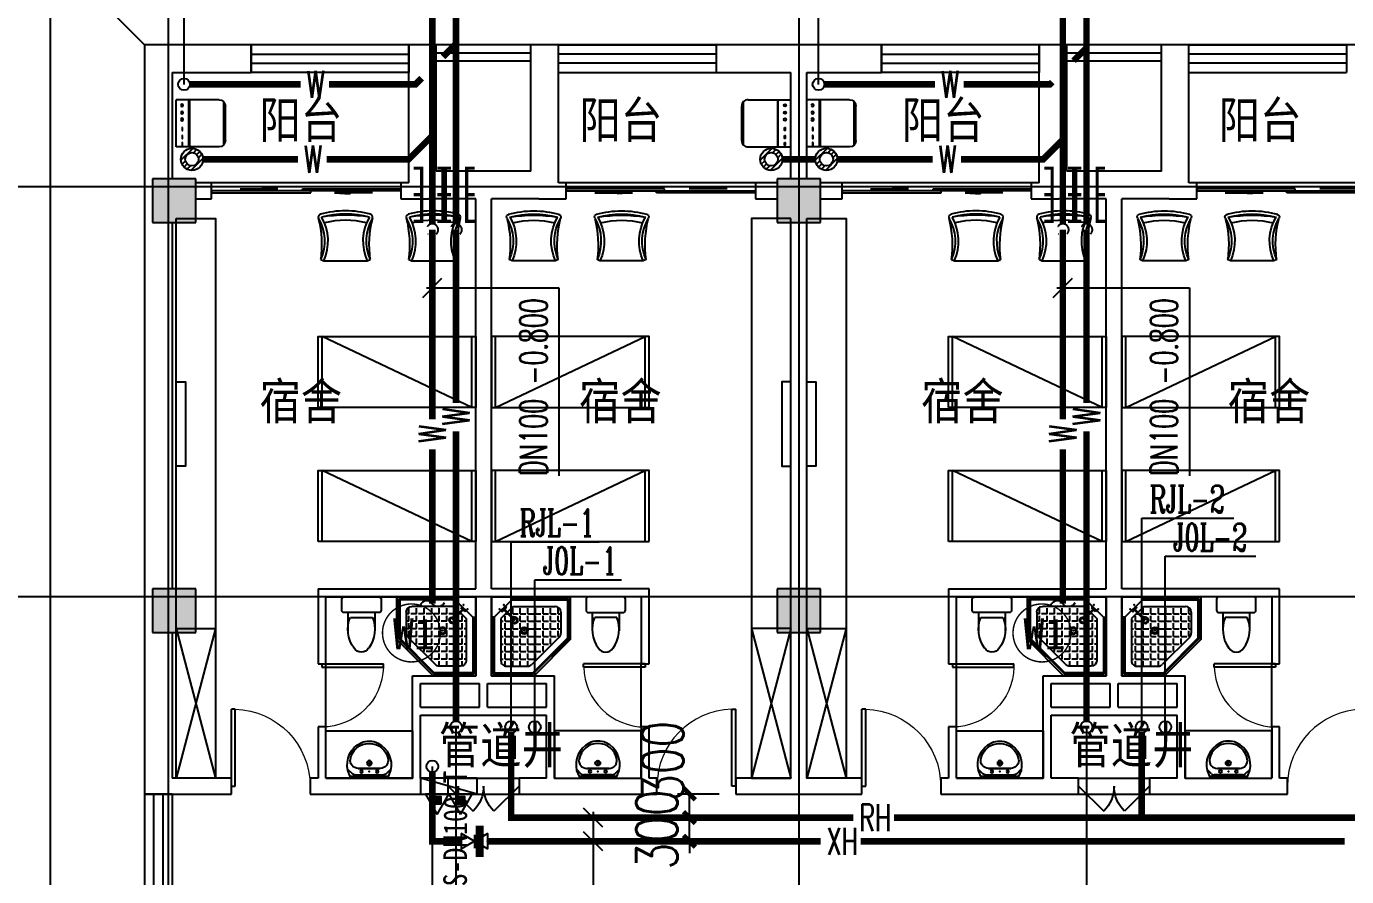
# Model space of a CAD drawing. Extents: x 0 to 2838408, y -923048 to 203859.
# Drawn here: x 2343416 to 2360167, y -200239 to -189457 of the extents above; entities that cross this region are included whole.
import ezdxf
from ezdxf.enums import TextEntityAlignment as Align

# ---------------------------------------------------------------- set-up
doc = ezdxf.new("R2010")
doc.units = 0
doc.header["$LTSCALE"] = 1000
doc.linetypes.add('DASH', pattern=[0.35, 0.25, -0.1])
for name, color, linetype in [('A-Fixt', 81, 'Continuous'), ('CLAYER', 7, 'Continuous'), ('COLUMN', 9, 'Continuous'), ('DIM_污水', 3, 'Continuous'), ('DIM_消防', 3, 'Continuous'), ('DIM_热回水', 3, 'Continuous'), ('DIM_热给水', 3, 'Continuous'), ('DIM_给水', 3, 'Continuous'), ('DOOR_FIRE', 4, 'Continuous'), ('DOTE', 8, 'Continuous'), ('E2-栏杆', 92, 'Continuous'), ('EQUIP_地漏', 7, 'Continuous'), ('EQUIP_污水', 7, 'Continuous'), ('EQUIP_灭火器', 7, 'Continuous'), ('GROUND', 2, 'Continuous'), ('PIPE-污水', 2, 'DASH'), ('PIPE-消防', 1, 'Continuous'), ('PIPE-热回水', 4, 'Continuous'), ('PUB_HATCH', 8, 'Continuous'), ('PUB_TEXT', 7, 'Continuous'), ('TEXT_污水', 7, 'Continuous'), ('TEXT_消防', 7, 'Continuous'), ('TEXT_热回水', 7, 'Continuous'), ('TWT_DIM', 3, 'Continuous'), ('TWT_TEXT', 7, 'Continuous'), ('VALVE_污水', 7, 'Continuous'), ('VALVE_消防', 7, 'Continuous'), ('VPIPE-污水', 2, 'Continuous'), ('VPIPE-消防', 1, 'Continuous'), ('VPIPE-热给水', 5, 'Continuous'), ('VPIPE-给水', 3, 'Continuous'), ('WALL', 9, 'Continuous'), ('WINDOW', 4, 'Continuous'), ('WP_F', 1, 'Continuous'), ('XREF', 8, 'Continuous'), ('抗震支吊架', 2, 'Continuous'), ('洁具', 213, 'Continuous'), ('配景', 3, 'Continuous'), ('附件', 70, 'Continuous')]:
    doc.layers.add(name, color=color, linetype=linetype)
doc.styles.add('_TCH_DIM_T3', font='SIMPLEX', dxfattribs={"width": 0.75, "bigfont": 'HZTXT'})
doc.styles.add('_TWT_PIPEDN', font='SIMPLEX', dxfattribs={"width": 0.8, "height": 2.3, "bigfont": 'HZTXT'})
doc.styles.add('_TWT_PIPETEXT', font='SIMPLEX', dxfattribs={"width": 0.8, "height": 2.3, "bigfont": 'HZTXT'})
doc.styles.add('_TWT_SERIAL', font='COMPLEX', dxfattribs={"width": 0.8, "height": 2.3, "bigfont": 'HZTXT'})
doc.styles.add('HZ', font='aaa等高度-单线.shx', dxfattribs={"width": 0.7, "height": 50, "bigfont": 'aaa-hztxt.shx'})
doc.styles.add('kzcad', font='', dxfattribs={"width": 0.8})
doc.styles.get("Standard").update_dxf_attribs({"font": 'geniso.shx', "bigfont": 'hztxt.shx'})
doc.styles.add('黑体', font='')
doc.styles.get('kzcad').set_extended_font_data('SimSun')
doc.styles.get('黑体').set_extended_font_data('SimHei')
doc.dimstyles.new('_TWT_ARCH&&150', dxfattribs={"dimtxt": 525, "dimasz": 150, "dimexe": 375, "dimexo": 450, "dimgap": 150, "dimtad": 1, "dimdec": 0, "dimzin": 0, "dimdsep": 46, "dimtxsty": '_TCH_DIM_T3', "dimblk": 'ARCHTICK', "dimcen": 0.09, "dimclrt": 7, "dimazin": 2, "dimtfac": 1, "dimtdec": 0, "dimtix": 1, "dimtmove": 2, "dimatfit": 3, "dimfxl": 1, "dimtolj": 1, "dimtzin": 0, "dimarcsym": 0})

# ---------------------------------------------------------------- blocks, each defined once
blk = doc.blocks.new('$TwtSys$00000546')
h = blk.add_hatch()
h.set_pattern_fill('ANSI31', color=256, scale=200, style=0)
h.set_pattern_definition([(45, (-38543.802, -6670.83), (-17.67767, 17.67767), [])])
h.paths.add_polyline_path([(-65, 174), (65, 174), (65, 44), (-65, 44)])
for points in [[(0, 344), (-198, 0), (198, 0)], [(-65, 174), (65, 174), (65, 44), (-65, 44)]]:
    blk.add_lwpolyline(points, close=True)
blk = doc.blocks.new('A$C29581A72')
at = {"layer": '附件'}
blk.add_line((750, 200), (30, 0), dxfattribs=at)
blk.add_lwpolyline([(30, 200), (750, 200), (750, 0), (30, 0), (30, 200)], dxfattribs=at)
blk.add_solid([(750, 200), (30, 0), (750, 0), (750, 200)], dxfattribs=at)
at = {"layer": 'EQUIP_灭火器', "xscale": 0.75, "yscale": -0.75, "zscale": 0.75, "rotation": 180}
for p in [(241, 200), (539, 200)]:
    blk.add_blockref('$TwtSys$00000546', p, dxfattribs=at)
at = {"style": 'HZ', "flags": 1}
for tag in ['WHAT', 'SPEC', 'UNIT']:
    blk.add_attdef(tag, (375, 0), '', height=0.001, dxfattribs=at)
blk = doc.blocks.new('1F平面-CAD导入_dwg_Drawing4_t3_dwg_$plan$00001613-474159-1F-927810-1F')
at = {"layer": '洁具'}
for p, q in [((-200, 170), (-430, 170)), ((-30, 250), (-170, 250)), ((-260, -140), (-260, 140)), ((-200, -170), (-200, -220)), ((-170, -250), (-30, -250))]:
    blk.add_line(p, q, dxfattribs=at)
for points in [[(-200, 220), (-200, 170), (-200, -170), (-430, -170)], [(0, -220), (0, 220)]]:
    blk.add_lwpolyline(points, dxfattribs=at)
for centre, radius, start, end in [((-413, -227), 398, 67.4505, 126.6381), ((-170, 220), 30, 90, 180), ((-30, 220), 30, 0, 90), ((-590, 0), 110, 123.4509, 236.5491), ((-413, 227), 398, 233.3619, 292.5495), ((-170, -220), 30, 180, 270), ((-30, -220), 30, 270, 0)]:
    blk.add_arc(centre, radius, start, end, dxfattribs=at)
blk = doc.blocks.new('$lvtry$00000169')
at = {"color": 0}
for p, q in [((259, -36), (259, 0)), ((259, -36), (36, -259)), ((276, -120), (120, -276)), ((144, -151), (291, -298)), ((151, -144), (298, -291)), ((259, -24), (976, -24)), ((259, -36), (964, -36)), ((270, -213), (270, -143)), ((276, -120), (808, -120)), ((366, -213), (366, -143)), ((462, -213), (462, -143)), ((558, -213), (558, -143)), ((655, -213), (655, -143)), ((751, -213), (751, -143)), ((847, -213), (847, -143)), ((964, -36), (976, -24)), ((964, -36), (964, -525)), ((976, -24), (976, -530)), ((36, -259), (0, -259)), ((24, -259), (24, -976)), ((36, -259), (36, -964)), ((120, -276), (120, -808)), ((120, -309), (147, -309)), ((173, -309), (173, -239)), ((173, -309), (243, -309)), ((183, -213), (205, -213)), ((220, -213), (243, -213)), ((270, -213), (340, -213)), ((270, -263), (270, -239)), ((334, -309), (340, -309)), ((366, -213), (436, -213)), ((366, -309), (366, -239)), ((366, -309), (436, -309)), ((462, -213), (532, -213)), ((462, -309), (462, -239)), ((462, -309), (532, -309)), ((558, -213), (628, -213)), ((558, -309), (558, -239)), ((558, -309), (628, -309)), ((655, -213), (725, -213)), ((655, -309), (655, -239)), ((655, -309), (725, -309)), ((751, -213), (821, -213)), ((751, -309), (751, -239)), ((751, -309), (821, -309)), ((847, -213), (880, -213)), ((847, -309), (847, -239)), ((847, -309), (880, -309)), ((880, -192), (880, -460)), ((120, -405), (147, -405)), ((120, -501), (147, -501)), ((173, -405), (173, -335)), ((173, -405), (243, -405)), ((173, -501), (173, -431)), ((173, -501), (243, -501)), ((270, -405), (270, -335)), ((270, -405), (340, -405)), ((270, -501), (270, -431)), ((270, -501), (340, -501)), ((366, -405), (366, -335)), ((366, -405), (379, -405)), ((366, -501), (366, -431)), ((366, -501), (436, -501)), ((462, -405), (462, -335)), ((462, -405), (532, -405)), ((462, -501), (462, -431)), ((462, -501), (532, -501)), ((558, -405), (558, -335)), ((558, -405), (628, -405)), ((558, -501), (558, -431)), ((558, -501), (628, -501)), ((655, -405), (655, -335)), ((655, -405), (725, -405)), ((655, -501), (655, -431)), ((655, -501), (725, -501)), ((751, -405), (751, -335)), ((751, -405), (821, -405)), ((751, -501), (751, -431)), ((751, -501), (821, -501)), ((847, -405), (847, -335)), ((847, -405), (880, -405)), ((847, -501), (847, -431)), ((847, -501), (867, -501)), ((120, -598), (147, -598)), ((173, -598), (173, -528)), ((173, -598), (243, -598)), ((173, -694), (173, -624)), ((270, -598), (270, -528)), ((270, -598), (340, -598)), ((270, -694), (270, -624)), ((366, -598), (366, -528)), ((366, -598), (436, -598)), ((366, -694), (366, -624)), ((462, -598), (462, -528)), ((462, -598), (532, -598)), ((462, -694), (462, -624)), ((859, -511), (511, -859)), ((964, -525), (525, -964)), ((976, -530), (530, -976)), ((558, -598), (558, -528)), ((558, -598), (628, -598)), ((558, -694), (558, -624)), ((655, -598), (655, -528)), ((655, -598), (725, -598)), ((655, -694), (655, -624)), ((751, -598), (751, -528)), ((751, -598), (773, -598)), ((964, -525), (976, -530)), ((120, -694), (147, -694)), ((120, -790), (147, -790)), ((173, -694), (243, -694)), ((173, -790), (173, -720)), ((173, -790), (243, -790)), ((173, -878), (173, -816)), ((270, -694), (340, -694)), ((270, -790), (270, -720)), ((270, -790), (340, -790)), ((270, -880), (270, -816)), ((366, -694), (436, -694)), ((366, -790), (366, -720)), ((366, -790), (436, -790)), ((366, -880), (366, -816)), ((462, -694), (532, -694)), ((462, -790), (462, -720)), ((462, -790), (532, -790)), ((462, -880), (462, -816)), ((558, -694), (628, -694)), ((558, -790), (558, -720)), ((558, -790), (580, -790)), ((655, -694), (676, -694)), ((36, -964), (24, -976)), ((24, -976), (530, -976)), ((36, -964), (525, -964)), ((192, -880), (460, -880)), ((525, -964), (530, -976))]:
    blk.add_line(p, q, dxfattribs=at)
blk.add_lwpolyline([(0, 0), (0, -1000), (540, -1000), (1000, -540), (1000, 0)], close=True)
for points in [[(0, 0), (0, -1000)], [(0, 0), (1000, 0)], [(1000, 0), (1000, -540)], [(136, -190), (148, -178), (132, -162), (121, -174)], [(190, -136), (178, -148), (162, -132), (174, -121)], [(1000, -540), (540, -1000)], [(0, -1000), (540, -1000)]]:
    blk.add_lwpolyline(points, close=True, dxfattribs=at)
for radius in [43.8, 31.1]:
    blk.add_circle((416, -428), radius, dxfattribs=at)
for centre, radius, start, end in [((808, -192), 72, 0, 90), ((296, -296), 40.6, 142.583, 128.4197), ((296, -296), 28.6, 145.828, 125.6599), ((808, -460), 72, 315, 0), ((192, -808), 72, 180, 270), ((460, -808), 72, 270, 315)]:
    blk.add_arc(centre, radius, start, end, dxfattribs=at)
for p in [(103, -156, 0), (156, -102, 0), (416, -428, 0)]:
    blk.add_point(p, dxfattribs=at)
blk = doc.blocks.new('$lvtry$00000178')
at = {"color": 0}
for p, q in [((-238, 0), (238, 0)), ((-214, -36), (-272, -91)), ((-180, -23), (180, -23)), ((-142, -105), (140, -105)), ((140, -105), (-142, -105)), ((216, -37), (268, -91))]:
    blk.add_line(p, q, dxfattribs=at)
blk.add_lwpolyline([(-104, -430, 0.224698), (110, -425, 0.348046), (269, -79), (239, 0), (-241, 0), (-271, -79, 0.356844)], format="xyb", close=True, dxfattribs=at)
for centre, radius in [((-100, -65), 16.3), ((1, -172), 31.6), ((100, -65), 16.3)]:
    blk.add_circle(centre, radius, dxfattribs=at)
at = {"color": 0, "lineweight": 13}
blk.add_circle((1, -172), 23, dxfattribs=at)
at = {"color": 0}
for centre, radius, start, end in [((-142, -205), 100, 90, 190.5602), ((-180, -73), 50, 90, 133.181), ((140, -205), 100, 349.4398, 90), ((180, -73), 50, 44.5607, 90), ((-1, -179), 243, 190.5602, 349.4398)]:
    blk.add_arc(centre, radius, start, end, dxfattribs=at)
for p in [(0, -65), (1, -172)]:
    blk.add_point(p, dxfattribs=at)
blk = doc.blocks.new('A$C70365C93')
at = {"layer": '洁具'}
blk.add_lwpolyline([(-1900, 2300), (-1900, 1700), (-800, 1700), (-800, 2300)], close=True, dxfattribs=at)
blk.add_blockref('$lvtry$00000178', (-1350, 2280), dxfattribs=at)
at = {"layer": '洁具', "rotation": 180}
blk.add_blockref('$lvtry$00000169', (0, 0), dxfattribs=at)
at = {"layer": '洁具', "extrusion": (0, 0, -1), "xscale": -1, "zscale": -1, "rotation": 90}
blk.add_blockref('1F平面-CAD导入_dwg_Drawing4_t3_dwg_$plan$00001613-474159-1F-927810-1F', (1450, 0), dxfattribs=at)
blk = doc.blocks.new('单人床')
at = {"layer": 'A-Fixt'}
for p, q in [((47774, 13973), (48674, 13973)), ((47774, 12073), (48674, 13973)), ((47774, 12073), (48674, 12073))]:
    blk.add_line(p, q, dxfattribs=at)
blk.add_lwpolyline([(47774, 14023), (48674, 14023), (48674, 12023), (47774, 12023), (47774, 14023)], dxfattribs=at)
blk = doc.blocks.new('CH_AP01')
for p, q in [((-311, 17), (-275, 0)), ((-275, 0), (275, 0)), ((275, 0), (311, 17))]:
    blk.add_line(p, q)
for centre, radius, start, end in [((-307, 555), 37.8, 100.1859, 202.8359), ((-1658, 202), 1360, 352.1659, 14.4283), ((-824, 250), 563, 335.5038, 31.0903), ((0, -579), 1213, 74.7104, 105.2896), ((0, -579), 1173, 75.0287, 104.9713), ((0, -1278), 1857, 80.611, 99.389), ((-824, 250), 603, 335.5038, 30.2691), ((0, -579), 1093, 75.8767, 104.1233), ((824, 250), 603, 149.7309, 204.4962), ((824, 250), 563, 148.9097, 204.4962), ((1658, 202), 1360, 165.5717, 187.8341), ((307, 555), 37.8, 337.1641, 79.8141)]:
    blk.add_arc(centre, radius, start, end)
blk = doc.blocks.new('A$C61295E98')
at = {"color": 3}
for p, q in [((544, 598), (0, 598)), ((0, 598), (0, 0)), ((161, 598), (161, 0)), ((170, 0), (170, 598)), ((603, 572), (603, 26)), ((624, 518), (624, 80)), ((544, 0), (0, 0))]:
    blk.add_line(p, q, dxfattribs=at)
for points in [[(82, 540), (75, 540), (75, 577), (82, 577)], [(82, 453), (75, 453), (75, 490), (82, 490)], [(82, 353), (75, 353), (75, 389), (82, 389)]]:
    blk.add_lwpolyline(points, close=True, dxfattribs=at)
for centre in [(74, 250), (74, 164), (74, 71)]:
    blk.add_circle(centre, 15.7, dxfattribs=at)
for centre, start, end in [((544, 518), 360, 90), ((544, 80), 270, 0)]:
    blk.add_arc(centre, 80, start, end, dxfattribs=at)
blk = doc.blocks.new('宿舍')
at = {"layer": 'A-Fixt'}
for p, q in [((47854, 13802), (48354, 15702)), ((48354, 13802), (47854, 15702)), ((47854, 13802), (48354, 13802))]:
    blk.add_line(p, q, dxfattribs=at)
for points in [[(47854, 8602), (48354, 8602), (48354, 15702), (47854, 15702)], [(47854, 10676), (47970, 10676), (47970, 11743), (47854, 11743)]]:
    blk.add_lwpolyline(points, close=True, dxfattribs=at)
at = {"xscale": -1, "rotation": 90}
for p in [(63677, 60475), (63677, 58775)]:
    blk.add_blockref('单人床', p, dxfattribs=at)
at = {"layer": 'A-Fixt', "xscale": -1, "rotation": 180}
for p in [(50002, 9140), (51117, 9140)]:
    blk.add_blockref('CH_AP01', p, dxfattribs=at)
at = {"layer": '配景', "color": 252}
blk.add_blockref('A$C61295E98', (47854, 7097), dxfattribs=at)
blk = doc.blocks.new('$DorLib2D$00000116')
at = {"color": 0}
for p, q in [((-0.5, 0), (-0.146, 0.354)), ((0.5, 0), (0.146, 0.354))]:
    blk.add_line(p, q, dxfattribs=at)
for centre, start, end in [((-0.5, 0), 0, 45), ((0.5, 0), 135, 180)]:
    blk.add_arc(centre, 0.5, start, end, dxfattribs=at)
blk = doc.blocks.new('$DorLib2D$00000001')
for p, q in [((0.45, 0.975), (0.5, 0.975)), ((0.45, 0), (0.45, 0.975)), ((0.5, 0), (0.5, 0.975)), ((0.5, 0), (0.45, 0))]:
    blk.add_line(p, q)
at = {"lineweight": 13}
blk.add_arc((0.475, 0), 0.975, 91.4693, 180, dxfattribs=at)
blk = doc.blocks.new('$WINLIB2D$00000001')
at = {"color": 0}
for points in [[(-0.5, 0.5), (-0.5, -0.5)], [(-0.5, 0.5), (0.5, 0.5)], [(0.5, -0.5), (0.5, 0.5)], [(0.5, 0.1667), (-0.5, 0.1667)], [(0.5, -0.1667), (-0.5, -0.1667)], [(-0.5, -0.5), (0.5, -0.5)]]:
    blk.add_lwpolyline(points, dxfattribs=at)
blk = doc.blocks.new('$DorLib2D$00000131')
at = {"color": 0, "linetype": 'Continuous'}
for p, q in [((0.15, 0.125), (0.2319, 0.1973)), ((0.2319, 0.1973), (0.2319, 0.125)), ((-0.5, 0.125), (-0.5, 0)), ((0.0192, 0.125), (-0.5, 0.125)), ((0.0192, 0), (0.0192, 0.125)), ((0.35, 0.125), (0.15, 0.125)), ((-0.5, 0), (0.0192, 0)), ((-0.024, 0), (0.5, 0)), ((-0.024, -0.125), (-0.024, 0)), ((0.5, 0), (0.5, -0.125)), ((-0.35, -0.125), (-0.15, -0.125)), ((-0.2319, -0.1973), (-0.2319, -0.125)), ((-0.15, -0.125), (-0.2319, -0.1973)), ((0.5, -0.125), (-0.024, -0.125))]:
    blk.add_line(p, q, dxfattribs=at)
blk = doc.blocks.new('1F1')
at = {"layer": 'PUB_HATCH'}
for points in [[(2345566.7, -191392.2), (2345016.7, -191392.2), (2345016.7, -191942.2), (2345566.7, -191942.2)], [(2353491.7, -191392.2), (2352941.7, -191392.2), (2352941.7, -191942.2), (2353491.7, -191942.2)], [(2345566.7, -196592.2), (2345016.7, -196592.2), (2345016.7, -197142.2), (2345566.7, -197142.2)], [(2353491.7, -196592.2), (2352941.7, -196592.2), (2352941.7, -197142.2), (2353491.7, -197142.2)]]:
    blk.add_hatch(color=256, dxfattribs=at).paths.add_polyline_path(points)
at = {"layer": 'COLUMN'}
for p, q in [((2345566.7, -191392.2), (2345016.7, -191392.2)), ((2345016.7, -191392.2), (2345016.7, -191942.2)), ((2345566.7, -191942.2), (2345566.7, -191392.2)), ((2353491.7, -191392.2), (2352941.7, -191392.2)), ((2352941.7, -191392.2), (2352941.7, -191942.2)), ((2353491.7, -191942.2), (2353491.7, -191392.2)), ((2345016.7, -191942.2), (2345566.7, -191942.2)), ((2352941.7, -191942.2), (2353491.7, -191942.2)), ((2345566.7, -196592.2), (2345016.7, -196592.2)), ((2345016.7, -196592.2), (2345016.7, -197142.2)), ((2345566.7, -197142.2), (2345566.7, -196592.2)), ((2353491.7, -196592.2), (2352941.7, -196592.2)), ((2352941.7, -196592.2), (2352941.7, -197142.2)), ((2353491.7, -197142.2), (2353491.7, -196592.2)), ((2345016.7, -197142.2), (2345566.7, -197142.2)), ((2352941.7, -197142.2), (2353491.7, -197142.2))]:
    blk.add_line(p, q, dxfattribs=at)
at = {"layer": 'DOOR_FIRE'}
for p, q in [((2348766.7, -198992.2), (2349666.7, -198992.2)), ((2356766.7, -198992.2), (2357666.7, -198992.2)), ((2348766.7, -199192.2), (2349666.7, -199192.2)), ((2356766.7, -199192.2), (2357666.7, -199192.2))]:
    blk.add_line(p, q, dxfattribs=at)
at = {"layer": 'DOTE'}
for p, q in [((2345216.7, -187892.2), (2345216.7, -271092.2)), ((2345216.7, -187892.2), (2345216.7, -193342)), ((2353216.7, -187892.2), (2353216.7, -271092.2)), ((2453916.7, -191492.2), (2343216.7, -191492.2)), ((2346821.2, -191492.2), (2343216.7, -191492.2)), ((2453916.7, -196692.2), (2343216.7, -196692.2))]:
    blk.add_line(p, q, dxfattribs=at)
at = {"layer": 'E2-栏杆'}
for points in [[(2348616.7, -189792.2), (2349816.7, -189792.2)], [(2348616.7, -189892.2), (2349816.7, -189892.2)], [(2356616.7, -189792.2), (2357816.7, -189792.2)], [(2356616.7, -189892.2), (2357816.7, -189892.2)]]:
    blk.add_lwpolyline(points, dxfattribs=at)
at = {"layer": 'GROUND'}
for p, q in [((2343716.7, -188492.2), (2343716.7, -202892.2)), ((2344916.7, -189692.2), (2343716.7, -188492.2)), ((2388316.7, -189692.2), (2344916.7, -189692.2)), ((2344916.7, -189692.2), (2344916.7, -201692.2))]:
    blk.add_line(p, q, dxfattribs=at)
at = {"layer": 'WALL'}
for p, q in [((2346266.7, -189692.2), (2344916.7, -189692.2)), ((2344916.7, -189692.2), (2344916.7, -191492.2)), ((2346266.7, -190042.2), (2346266.7, -189692.2)), ((2348616.7, -189692.2), (2348266.7, -189692.2)), ((2348266.7, -189692.2), (2348266.7, -190042.2)), ((2348616.7, -191292.2), (2348616.7, -189692.2)), ((2349816.7, -191292.2), (2349816.7, -189692.2)), ((2350166.7, -189692.2), (2349816.7, -189692.2)), ((2350166.7, -190042.2), (2350166.7, -189692.2)), ((2353216.7, -189692.2), (2352166.7, -189692.2)), ((2352166.7, -189692.2), (2352166.7, -190042.2)), ((2354266.7, -189692.2), (2353216.7, -189692.2)), ((2354266.7, -190042.2), (2354266.7, -189692.2)), ((2356616.7, -189692.2), (2356266.7, -189692.2)), ((2356266.7, -189692.2), (2356266.7, -190042.2)), ((2356616.7, -191292.2), (2356616.7, -189692.2)), ((2357816.7, -191292.2), (2357816.7, -189692.2)), ((2358166.7, -189692.2), (2357816.7, -189692.2)), ((2358166.7, -190042.2), (2358166.7, -189692.2)), ((2345266.7, -190042.2), (2346266.7, -190042.2)), ((2345266.7, -190042.2), (2345266.7, -191392.2)), ((2348266.7, -191442.2), (2348266.7, -190042.2)), ((2350166.7, -191442.2), (2350166.7, -190042.2)), ((2352166.7, -190042.2), (2353116.7, -190042.2)), ((2353116.7, -191392.2), (2353116.7, -190042.2)), ((2353316.7, -190042.2), (2354266.7, -190042.2)), ((2353316.7, -191392.2), (2353316.7, -190042.2)), ((2356266.7, -191442.2), (2356266.7, -190042.2)), ((2358166.7, -191442.2), (2358166.7, -190042.2)), ((2345766.7, -191442.2), (2345566.7, -191442.2)), ((2345766.7, -191642.2), (2345766.7, -191442.2)), ((2348266.7, -191442.2), (2348166.7, -191442.2)), ((2348166.7, -191442.2), (2348166.7, -191642.2)), ((2349216.7, -191292.2), (2348616.7, -191292.2)), ((2349816.7, -191292.2), (2349216.7, -191292.2)), ((2350266.7, -191442.2), (2350166.7, -191442.2)), ((2350266.7, -191642.2), (2350266.7, -191442.2)), ((2352941.7, -191442.2), (2352666.7, -191442.2)), ((2352666.7, -191442.2), (2352666.7, -191642.2)), ((2353766.7, -191442.2), (2353491.7, -191442.2)), ((2353766.7, -191642.2), (2353766.7, -191442.2)), ((2356266.7, -191442.2), (2356166.7, -191442.2)), ((2356166.7, -191442.2), (2356166.7, -191642.2)), ((2357216.7, -191292.2), (2356616.7, -191292.2)), ((2357816.7, -191292.2), (2357216.7, -191292.2)), ((2358266.7, -191442.2), (2358166.7, -191442.2)), ((2358266.7, -191642.2), (2358266.7, -191442.2)), ((2344916.7, -191492.2), (2344916.7, -196867.2)), ((2345566.7, -191642.2), (2345766.7, -191642.2)), ((2348166.7, -191642.2), (2348516.7, -191642.2)), ((2349116.7, -191642.2), (2348516.7, -191642.2)), ((2349116.7, -196592.2), (2349116.7, -191642.2)), ((2349916.7, -191642.2), (2349316.7, -191642.2)), ((2349316.7, -196592.2), (2349316.7, -191642.2)), ((2349916.7, -191642.2), (2350266.7, -191642.2)), ((2352666.7, -191642.2), (2352941.7, -191642.2)), ((2353491.7, -191642.2), (2353766.7, -191642.2)), ((2356166.7, -191642.2), (2356516.7, -191642.2)), ((2357116.7, -191642.2), (2356516.7, -191642.2)), ((2357116.7, -196592.2), (2357116.7, -191642.2)), ((2357916.7, -191642.2), (2357316.7, -191642.2)), ((2357316.7, -196592.2), (2357316.7, -191642.2)), ((2357916.7, -191642.2), (2358266.7, -191642.2)), ((2345266.7, -191942.2), (2345266.7, -196592.2)), ((2353116.7, -196592.2), (2353116.7, -191942.2)), ((2353316.7, -196592.2), (2353316.7, -191942.2)), ((2347116.7, -196592.2), (2349116.7, -196592.2)), ((2347116.7, -196592.2), (2347116.7, -197542.2)), ((2351316.7, -196592.2), (2349316.7, -196592.2)), ((2351316.7, -197542.2), (2351316.7, -196592.2)), ((2355116.7, -196592.2), (2357116.7, -196592.2)), ((2355116.7, -196592.2), (2355116.7, -197542.2)), ((2359316.7, -196592.2), (2357316.7, -196592.2)), ((2359316.7, -197542.2), (2359316.7, -196592.2)), ((2347216.7, -196692.2), (2349116.7, -196692.2)), ((2347216.7, -197542.2), (2347216.7, -196692.2)), ((2349116.7, -197692.2), (2349116.7, -196692.2)), ((2349316.7, -197692.2), (2349316.7, -196692.2)), ((2351216.7, -196692.2), (2349316.7, -196692.2)), ((2351216.7, -196692.2), (2351216.7, -197542.2)), ((2355216.7, -196692.2), (2357116.7, -196692.2)), ((2355216.7, -197542.2), (2355216.7, -196692.2)), ((2357116.7, -197692.2), (2357116.7, -196692.2)), ((2357316.7, -197692.2), (2357316.7, -196692.2)), ((2359216.7, -196692.2), (2357316.7, -196692.2)), ((2359216.7, -196692.2), (2359216.7, -197542.2)), ((2344916.7, -196867.2), (2344916.7, -199092.2)), ((2345266.7, -197142.2), (2345266.7, -198992.2)), ((2353116.7, -198992.2), (2353116.7, -197142.2)), ((2353316.7, -198992.2), (2353316.7, -197142.2)), ((2347116.7, -197542.2), (2347216.7, -197542.2)), ((2351216.7, -197542.2), (2351316.7, -197542.2)), ((2355116.7, -197542.2), (2355216.7, -197542.2)), ((2359216.7, -197542.2), (2359316.7, -197542.2)), ((2348316.7, -197692.2), (2349116.7, -197692.2)), ((2348316.7, -198192.2), (2348316.7, -197692.2)), ((2348416.7, -197792.2), (2349166.7, -197792.2)), ((2348416.7, -198092.2), (2348416.7, -197792.2)), ((2349166.7, -198092.2), (2349166.7, -197792.2)), ((2349266.7, -197792.2), (2350016.7, -197792.2)), ((2349266.7, -198092.2), (2349266.7, -197792.2)), ((2349316.7, -197692.2), (2350116.7, -197692.2)), ((2350016.7, -198092.2), (2350016.7, -197792.2)), ((2350116.7, -198192.2), (2350116.7, -197692.2)), ((2356316.7, -197692.2), (2357116.7, -197692.2)), ((2356316.7, -198192.2), (2356316.7, -197692.2)), ((2356416.7, -197792.2), (2357166.7, -197792.2)), ((2356416.7, -198092.2), (2356416.7, -197792.2)), ((2357166.7, -198092.2), (2357166.7, -197792.2)), ((2357266.7, -197792.2), (2358016.7, -197792.2)), ((2357266.7, -198092.2), (2357266.7, -197792.2)), ((2357316.7, -197692.2), (2358116.7, -197692.2)), ((2358016.7, -198092.2), (2358016.7, -197792.2)), ((2358116.7, -198192.2), (2358116.7, -197692.2)), ((2348416.7, -198092.2), (2349166.7, -198092.2)), ((2349266.7, -198092.2), (2350016.7, -198092.2)), ((2356416.7, -198092.2), (2357166.7, -198092.2)), ((2357266.7, -198092.2), (2358016.7, -198092.2)), ((2348316.7, -198992.2), (2348316.7, -198192.2)), ((2348416.7, -198192.2), (2349216.7, -198192.2)), ((2348416.7, -198992.2), (2348416.7, -198192.2)), ((2349216.7, -198192.2), (2350016.7, -198192.2)), ((2350016.7, -198992.2), (2350016.7, -198192.2)), ((2350116.7, -198992.2), (2350116.7, -198192.2)), ((2356316.7, -198992.2), (2356316.7, -198192.2)), ((2356416.7, -198192.2), (2357216.7, -198192.2)), ((2356416.7, -198992.2), (2356416.7, -198192.2)), ((2357216.7, -198192.2), (2358016.7, -198192.2)), ((2358016.7, -198992.2), (2358016.7, -198192.2)), ((2358116.7, -198992.2), (2358116.7, -198192.2)), ((2347216.7, -198342.2), (2347116.7, -198342.2)), ((2347116.7, -198342.2), (2347116.7, -198992.2)), ((2347216.7, -198992.2), (2347216.7, -198342.2)), ((2351316.7, -198342.2), (2351216.7, -198342.2)), ((2351216.7, -198342.2), (2351216.7, -198992.2)), ((2351316.7, -198992.2), (2351316.7, -198342.2)), ((2355216.7, -198342.2), (2355116.7, -198342.2)), ((2355116.7, -198342.2), (2355116.7, -198992.2)), ((2355216.7, -198992.2), (2355216.7, -198342.2)), ((2359316.7, -198342.2), (2359216.7, -198342.2)), ((2359216.7, -198342.2), (2359216.7, -198992.2)), ((2359316.7, -198992.2), (2359316.7, -198342.2)), ((2346016.7, -198992.2), (2345266.7, -198992.2)), ((2346016.7, -199192.2), (2346016.7, -198992.2)), ((2347116.7, -198992.2), (2347016.7, -198992.2)), ((2347016.7, -198992.2), (2347016.7, -199192.2)), ((2347216.7, -198992.2), (2348316.7, -198992.2)), ((2348766.7, -198992.2), (2348416.7, -198992.2)), ((2348766.7, -199192.2), (2348766.7, -198992.2)), ((2350016.7, -198992.2), (2349666.7, -198992.2)), ((2349666.7, -198992.2), (2349666.7, -199192.2)), ((2350116.7, -198992.2), (2351216.7, -198992.2)), ((2351416.7, -198992.2), (2351316.7, -198992.2)), ((2351416.7, -199192.2), (2351416.7, -198992.2)), ((2353116.7, -198992.2), (2352416.7, -198992.2)), ((2352416.7, -198992.2), (2352416.7, -199192.2)), ((2354016.7, -198992.2), (2353316.7, -198992.2)), ((2354016.7, -199192.2), (2354016.7, -198992.2)), ((2355116.7, -198992.2), (2355016.7, -198992.2)), ((2355016.7, -198992.2), (2355016.7, -199192.2)), ((2355216.7, -198992.2), (2356316.7, -198992.2)), ((2356766.7, -198992.2), (2356416.7, -198992.2)), ((2356766.7, -199192.2), (2356766.7, -198992.2)), ((2358016.7, -198992.2), (2357666.7, -198992.2)), ((2357666.7, -198992.2), (2357666.7, -199192.2)), ((2358116.7, -198992.2), (2359216.7, -198992.2)), ((2359416.7, -198992.2), (2359316.7, -198992.2)), ((2359416.7, -199192.2), (2359416.7, -198992.2)), ((2344916.7, -199092.2), (2344916.7, -199192.2)), ((2344916.7, -199192.2), (2345266.7, -199192.2)), ((2345266.7, -199192.2), (2346016.7, -199192.2)), ((2347016.7, -199192.2), (2347116.7, -199192.2)), ((2347116.7, -199192.2), (2348316.7, -199192.2)), ((2348316.7, -199192.2), (2348766.7, -199192.2)), ((2349666.7, -199192.2), (2350116.7, -199192.2)), ((2350116.7, -199192.2), (2351316.7, -199192.2)), ((2351316.7, -199192.2), (2351416.7, -199192.2)), ((2352416.7, -199192.2), (2353216.7, -199192.2)), ((2353216.7, -199192.2), (2354016.7, -199192.2)), ((2355016.7, -199192.2), (2355116.7, -199192.2)), ((2355116.7, -199192.2), (2356316.7, -199192.2)), ((2356316.7, -199192.2), (2356766.7, -199192.2)), ((2357666.7, -199192.2), (2358116.7, -199192.2)), ((2358116.7, -199192.2), (2359316.7, -199192.2)), ((2359316.7, -199192.2), (2359416.7, -199192.2))]:
    blk.add_line(p, q, dxfattribs=at)
at = {"layer": 'WINDOW'}
for p, q in [((2348166.7, -191442.2), (2345766.7, -191442.2)), ((2352666.7, -191442.2), (2350266.7, -191442.2)), ((2356166.7, -191442.2), (2353766.7, -191442.2)), ((2360666.7, -191442.2), (2358266.7, -191442.2)), ((2347216.7, -198342.2), (2347216.7, -197542.2)), ((2351216.7, -198342.2), (2351216.7, -197542.2)), ((2355216.7, -198342.2), (2355216.7, -197542.2)), ((2359216.7, -198342.2), (2359216.7, -197542.2))]:
    blk.add_line(p, q, dxfattribs=at)
at = {"xscale": -1, "rotation": 180}
for name, p in [('宿舍', (2297462.9, -183290.5)), ('宿舍', (2305462.9, -183290.5)), ('A$C70365C93', (2349116.7, -196692.2)), ('A$C70365C93', (2357116.7, -196692.2))]:
    blk.add_blockref(name, p, dxfattribs=at)
at = {"rotation": 180}
for name, p in [('宿舍', (2400970.6, -183290.5)), ('宿舍', (2408970.6, -183290.5)), ('A$C70365C93', (2349316.7, -196692.2)), ('A$C70365C93', (2357316.7, -196692.2))]:
    blk.add_blockref(name, p, dxfattribs=at)
at = {"layer": 'DOOR_FIRE', "xscale": 900, "yscale": -900, "zscale": 200}
for p in [(2349216.7, -199092.2), (2357216.7, -199092.2)]:
    blk.add_blockref('$DorLib2D$00000116', p, dxfattribs=at)
at = {"layer": 'WINDOW'}
for name, p, xscale, yscale, zscale, rotation in [('$WINLIB2D$00000001', (2347266.7, -189867.2), 2000, 350, 2000, 180.000000000001), ('$WINLIB2D$00000001', (2351166.7, -189867.2), -2000, 350, -2000, 180), ('$WINLIB2D$00000001', (2355266.7, -189867.2), 2000, 350, 2000, 179.999999999997), ('$WINLIB2D$00000001', (2359166.7, -189867.2), -2000, 350, -2000, 180), ('$DorLib2D$00000131', (2346966.7, -191542.2), 2400, -200, 2400, 180), ('$DorLib2D$00000131', (2351466.7, -191542.2), -2400, -200, -2400, 180), ('$DorLib2D$00000131', (2354966.7, -191542.2), 2400, -200, 2400, 180), ('$DorLib2D$00000131', (2359466.7, -191542.2), -2400, -200, -2400, 180), ('$DorLib2D$00000001', (2347166.7, -197942.2), 800, -800, 800, 90), ('$DorLib2D$00000001', (2351266.7, -197942.2), 800, 800, 800, 90), ('$DorLib2D$00000001', (2355166.7, -197942.2), 800, -800, 800, 90), ('$DorLib2D$00000001', (2359266.7, -197942.2), 800, 800, 800, 90), ('$WINLIB2D$00000001', (2345091.7, -199892.2), 1400, 350, 1400, 270)]:
    blk.add_blockref(name, p, dxfattribs=dict(at, xscale=xscale, yscale=yscale, zscale=zscale, rotation=rotation))
at = {"layer": 'WINDOW', "yscale": 1000}
for p, xscale, zscale in [((2346516.7, -199092.2), -1000, -1000), ((2351916.7, -199092.2), 1000, 1000), ((2354516.7, -199092.2), -1000, -1000), ((2359916.7, -199092.2), 1000, 1000)]:
    blk.add_blockref('$DorLib2D$00000001', p, dxfattribs=dict(at, xscale=xscale, zscale=zscale))
at = {"layer": 'CLAYER'}
for p in [(2348649.1, -198855.2), (2356649.1, -198855.2)]:
    blk.add_text('管道井', height=525, dxfattribs=at).set_placement(p)
at = {"layer": 'PUB_TEXT'}
for s, p in [('阳台', (2346373.5, -190924.1)), ('阳台', (2350433.9, -190924.1)), ('阳台', (2354523.9, -190924.1)), ('阳台', (2358543.8, -190924.1)), ('宿舍', (2346373.5, -194491.9)), ('宿舍', (2350427.9, -194491.9)), ('宿舍', (2354767.4, -194491.9)), ('宿舍', (2358657.4, -194491.9))]:
    blk.add_text(s, height=525, dxfattribs=at).set_placement(p)
blk = doc.blocks.new('_ArchTick')
at = {"color": 0, "linetype": 'ByBlock', "const_width": 0.4}
blk.add_lwpolyline([(-0.5, -0.5), (0.5, 0.5)], dxfattribs=at)
blk = doc.blocks.new('*D2999')
at = {"layer": 'Defpoints', "color": 0, "linetype": 'ByBlock', "transparency": 16777216}
for p in [(2351227, -199192), (2351829, -199192), (2351227, -199492)]:
    blk.add_point(p, dxfattribs=at)
at = {"layer": 'TWT_DIM', "color": 0, "linetype": 'ByBlock', "lineweight": -2, "transparency": 16777216}
for p, q in [((2351677, -199192), (2352204, -199192)), ((2351829, -199492), (2351829, -199192)), ((2351677, -199492), (2352204, -199492))]:
    blk.add_line(p, q, dxfattribs=at)
at = {"layer": 'TWT_DIM', "color": 0, "linetype": 'ByBlock', "lineweight": -2, "transparency": 16777216, "xscale": 150, "yscale": 150, "zscale": 150}
for p, rotation in [((2351829, -199192), 90), ((2351829, -199492), 270)]:
    blk.add_blockref('_ArchTick', p, dxfattribs=dict(at, rotation=rotation))
at = {"layer": 'TWT_DIM', "color": 7, "linetype": 'ByBlock', "transparency": 16777216, "insert": (2351491, -198772), "char_height": 525, "attachment_point": 5, "rotation": 90, "style": '_TCH_DIM_T3'}
blk.add_mtext('\\A1;300', dxfattribs=at)
blk = doc.blocks.new('*D3000')
at = {"layer": 'Defpoints', "color": 0, "linetype": 'ByBlock', "transparency": 16777216}
for p in [(2351227, -199492), (2351829, -199492), (2351227, -199792)]:
    blk.add_point(p, dxfattribs=at)
at = {"layer": 'TWT_DIM', "color": 0, "linetype": 'ByBlock', "lineweight": -2, "transparency": 16777216}
for p, q in [((2351677, -199492), (2352204, -199492)), ((2351829, -199492), (2351829, -199342)), ((2351829, -199792), (2351829, -199492)), ((2351677, -199792), (2352204, -199792)), ((2351829, -199792), (2351829, -199942))]:
    blk.add_line(p, q, dxfattribs=at)
at = {"layer": 'TWT_DIM', "color": 0, "linetype": 'ByBlock', "lineweight": -2, "transparency": 16777216, "xscale": 150, "yscale": 150, "zscale": 150}
for p, rotation in [((2351829, -199492), 270), ((2351829, -199792), 90)]:
    blk.add_blockref('_ArchTick', p, dxfattribs=dict(at, rotation=rotation))
at = {"layer": 'TWT_DIM', "color": 7, "linetype": 'ByBlock', "transparency": 16777216, "insert": (2351416, -199642), "char_height": 525, "attachment_point": 5, "rotation": 90, "style": '_TCH_DIM_T3'}
blk.add_mtext('\\A1;300', dxfattribs=at)
blk = doc.blocks.new('$TwtSys$00000132')
at = {"elevation": 0}
blk.add_lwpolyline([(7, -101, -0.575183), (0, 0, 0.604745), (-11, 101, 16.924828)], format="xyb", dxfattribs=at)
blk = doc.blocks.new('$VALVE$00000547')
at = {"const_width": 30}
for points in [[(0, 100), (-250, 100), (-250, 175)], [(0, 100), (0, 175)], [(0, 100), (250, 100), (250, 175)], [(-250, -175), (-250, -100), (0, -100)], [(0, -175), (0, -100)], [(250, -175), (250, -100), (0, -100)]]:
    blk.add_lwpolyline(points, dxfattribs=at)
blk = doc.blocks.new('$VALVE$00000296')
for points in [[(-125, 72), (-125, -72), (125, 72), (125, -72), (-125, 72)], [(0, 60), (0, -64)]]:
    blk.add_lwpolyline(points)
for p in [(-125, 0), (125, 0)]:
    blk.add_point(p)
blk = doc.blocks.new('$TwtSys$00000543')
for p, q in [((-94, -9), (9, 94)), ((-9, -94), (94, 9)), ((12, 55), (42, 84)), ((40, 40), (66, 66)), ((55, 12), (84, 42)), ((-84, -42), (-55, -12)), ((-66, -66), (-40, -40)), ((-42, -84), (-12, -55))]:
    blk.add_line(p, q)
for radius in [94, 56.4]:
    blk.add_circle((0, 0), radius)

msp = doc.modelspace()

# ---------------------------------------------------------------- hatches: boundary and pattern name
at = {"layer": 'PIPE-污水', "linetype": 'ByBlock'}
for points in [[(2348353.3, -190192.2), (2348382.5, -190221.4), (2348370.4, -190233.4)], [(2356403.3, -190192.2), (2356432.5, -190221.4), (2356420.4, -190233.4)]]:
    msp.add_hatch(color=256, dxfattribs=at).paths.add_polyline_path(points)
at = {"layer": 'PIPE-污水'}
for points in [[(2348353.3, -190192.2), (2348353.3, -190233.4), (2348370.4, -190233.4)], [(2356403.3, -190192.2), (2356403.3, -190233.4), (2356420.4, -190233.4)], [(2348266.7, -191142.2), (2348266.7, -191183.4), (2348283.8, -191183.4)], [(2348266.7, -191142.2), (2348295.9, -191171.4), (2348283.8, -191183.4)], [(2356316.7, -191142.2), (2356316.7, -191183.4), (2356333.8, -191183.4)], [(2356316.7, -191142.2), (2356345.9, -191171.4), (2356333.8, -191183.4)]]:
    msp.add_hatch(color=256, dxfattribs=at).paths.add_polyline_path(points)
at = {"layer": 'PIPE-消防'}
for points in [[(2348566.7, -199792.2), (2348525.5, -199792.2), (2348525.5, -199833.4)], [(2348566.7, -199792.2), (2348566.7, -199833.4), (2348525.5, -199833.4)]]:
    msp.add_hatch(color=256, dxfattribs=at).paths.add_polyline_path(points)
at = {"layer": 'PIPE-热回水'}
for points in [[(2349566.7, -199492.2), (2349525.5, -199492.2), (2349525.5, -199533.4)], [(2349566.7, -199492.2), (2349566.7, -199533.4), (2349525.5, -199533.4)]]:
    msp.add_hatch(color=256, dxfattribs=at).paths.add_polyline_path(points)

# ---------------------------------------------------------------- linework, layer by layer
at = {"layer": 'DIM_污水', "linetype": 'ByBlock'}
for p, q in [((2345416.7, -190192.2), (2345416.7, -188954)), ((2353466.7, -190192.2), (2353466.7, -188954))]:
    msp.add_line(p, q, dxfattribs=at)
at = {"layer": 'DIM_污水'}
for p, q in [((2348444.8, -192894.4), (2348688.7, -192650.4)), ((2348491.7, -192772.4), (2350172.7, -192772.4)), ((2350172.7, -192772.4), (2350172.7, -192772.4)), ((2350172.7, -192772.4), (2350172.7, -195156.2)), ((2356444.8, -192894.4), (2356688.7, -192650.4)), ((2356491.7, -192772.4), (2358172.7, -192772.4)), ((2358172.7, -192772.4), (2358172.7, -192772.4)), ((2358172.7, -192772.4), (2358172.7, -195156.2)), ((2348866.7, -198342.2, -800), (2348866.7, -201175.7)), ((2356866.7, -198342.2), (2356866.7, -200672.4))]:
    msp.add_line(p, q, dxfattribs=at)
at = {"layer": 'DIM_消防'}
msp.add_line((2348566.7, -198842.2), (2348566.7, -200654.5), dxfattribs=at)
at = {"layer": 'DIM_消防', "const_width": 18.4, "elevation": 0}
for points in [[(2348669.3, -197149.6, 1), (2347934.3, -197149.6, 1)], [(2356669.3, -197149.6, 1), (2355934.3, -197149.6, 1)]]:
    msp.add_lwpolyline(points, format="xyb", close=True, dxfattribs=at)
at = {"layer": 'DIM_热回水', "linetype": 'ByBlock'}
for p, q in [((2350730.3, -199614.2), (2350486.3, -199370.2)), ((2350608.3, -199417.2), (2350608.3, -202563.4)), ((2350730.3, -199914.2), (2350486.3, -199670.2))]:
    msp.add_line(p, q, dxfattribs=at)
at = {"layer": 'DIM_热给水'}
for p, q in [((2357566.7, -198342.2), (2357566.7, -195692.2)), ((2357566.7, -195692.2), (2358734, -195692.2)), ((2349566.7, -198342.2, 3000), (2349566.7, -195992.2)), ((2349566.7, -195992.2), (2350684.6, -195992.2))]:
    msp.add_line(p, q, dxfattribs=at)
at = {"layer": 'DIM_给水'}
for p, q in [((2357866.7, -198342.2), (2357866.7, -196175.2)), ((2357866.7, -196175.2), (2359014.2, -196175.2)), ((2349866.7, -198342.2, 3000), (2349866.7, -196475.2)), ((2349866.7, -196475.2), (2350965.1, -196475.2))]:
    msp.add_line(p, q, dxfattribs=at)
at = {"layer": 'PIPE-污水', "ltscale": 1.5, "const_width": 82.5}
for points in [[(2348866.7, -191961.3), (2348866.7, -187883.8)], [(2356866.7, -191961.3), (2356866.7, -187883.8)], [(2348566.7, -190842.2), (2348566.7, -188174.9)], [(2356566.7, -190892.2), (2356566.7, -188174.9)], [(2346896.5, -190192.2), (2345491.7, -190192.2)], [(2348353.3, -190192.2), (2347256.8, -190192.2)], [(2354946.5, -190192.2), (2353541.7, -190192.2)], [(2356403.3, -190192.2), (2355306.8, -190192.2)], [(2348266.7, -191142.2), (2348566.7, -190842.2)], [(2348566.7, -191961.3), (2348566.7, -190842.2)], [(2356316.7, -191142.2), (2356566.7, -190892.2)], [(2356566.7, -191961.3), (2356566.7, -190892.2)], [(2346864.1, -191142.2), (2345657.7, -191142.2)], [(2348266.7, -191142.2), (2347224.3, -191142.2)], [(2353425.7, -191142.2), (2353007.7, -191142.2)], [(2354914.1, -191142.2), (2353707.7, -191142.2)], [(2356316.7, -191142.2), (2355274.3, -191142.2)], [(2348566.7, -194440.7), (2348566.7, -192036.3)], [(2348866.7, -194231.7), (2348866.7, -192036.3)], [(2356566.7, -194440.7), (2356566.7, -192036.3)], [(2356866.7, -194231.7), (2356866.7, -192036.3)], [(2348866.7, -198267.2), (2348866.7, -194592)], [(2356866.7, -198267.2), (2356866.7, -194592)], [(2348566.7, -196778.6), (2348566.7, -194822.1)], [(2356566.7, -196778.6), (2356566.7, -194822.1)]]:
    msp.add_lwpolyline(points, dxfattribs=at)
at = {"layer": 'PIPE-污水', "linetype": 'ByBlock', "ltscale": 1.5, "const_width": 82.5}
for points in [[(2348702, -189843.5), (2348866.7, -189678.7)], [(2356702, -189893.5), (2356852.9, -189742.6)], [(2348353.3, -190192.2), (2348431.5, -190114)], [(2356403.3, -190192.2), (2356431.5, -190164)]]:
    msp.add_lwpolyline(points, dxfattribs=at)
at = {"layer": 'PIPE-污水'}
for centre in [(2348566.7, -192036.3), (2348866.7, -192036.3), (2356566.7, -192036.3), (2356866.7, -192036.3)]:
    msp.add_arc(centre, 75, 315, 225, dxfattribs=at)
at = {"layer": 'PIPE-消防', "ltscale": 1.5, "const_width": 82.5}
for points in [[(2348566.7, -199792.2), (2348566.7, -198917.2)], [(2348931.2, -199792.2), (2348566.7, -199792.2)], [(2353494.8, -199792.2), (2349268.7, -199792.2)], [(2360141.4, -199792.2), (2354002.3, -199792.2)]]:
    msp.add_lwpolyline(points, dxfattribs=at)
at = {"layer": 'PIPE-热回水', "ltscale": 1.5, "const_width": 82.5}
for points in [[(2349566.7, -198417.2), (2349566.7, -199492.2)], [(2357566.7, -198417.2), (2357566.7, -199492.2)], [(2353906.5, -199492.2), (2349566.7, -199492.2)], [(2357566.7, -199492.2), (2354424.5, -199492.2)], [(2360553.1, -199492.2), (2357566.7, -199492.2)]]:
    msp.add_lwpolyline(points, dxfattribs=at)
at = {"layer": 'VPIPE-污水'}
for centre in [(2345416.7, -190192.2), (2353466.7, -190192.2), (2348866.7, -198342.2), (2348866.7, -198342.2), (2356866.7, -198342.2), (2356866.7, -198342.2)]:
    msp.add_circle(centre, 75, dxfattribs=at)
at = {"layer": 'VPIPE-消防'}
msp.add_circle((2348566.7, -198842.2), 75, dxfattribs=at)
at = {"layer": 'VPIPE-热给水'}
for centre in [(2349566.7, -198342.2), (2357566.7, -198342.2)]:
    msp.add_circle(centre, 75, dxfattribs=at)
at = {"layer": 'VPIPE-给水'}
for centre in [(2349866.7, -198342.2), (2357866.7, -198342.2)]:
    msp.add_circle(centre, 75, dxfattribs=at)
at = {"layer": '抗震支吊架', "color": 2, "const_width": 100}
msp.add_lwpolyline([(2349166.7, -199992.2), (2349166.7, -199592.2)], dxfattribs=at)

# ---------------------------------------------------------------- block references
at = {"layer": 'EQUIP_地漏', "linetype": 'ByBlock', "xscale": 1.5, "yscale": 1.5, "zscale": 1.5}
for p in [(2345516.7, -191142.2), (2352866.7, -191142.2), (2353566.7, -191142.2)]:
    msp.add_blockref('$TwtSys$00000543', p, dxfattribs=at)
at = {"layer": 'EQUIP_污水', "xscale": 1.5, "yscale": 1.5, "zscale": 1.5, "rotation": 90}
for p in [(2348566.7, -196778.6), (2356566.7, -196778.6)]:
    msp.add_blockref('$TwtSys$00000132', p, dxfattribs=at)
at = {"layer": 'VALVE_污水', "xscale": 1.35, "yscale": 1.35, "zscale": 1.35, "rotation": 90}
for p in [(2348566.7, -191592.2), (2348866.7, -191592.2), (2356566.7, -191592.2), (2356866.7, -191592.2)]:
    msp.add_blockref('$VALVE$00000547', p, dxfattribs=at)
at = {"layer": 'VALVE_消防', "linetype": 'ByBlock', "xscale": -1.35, "yscale": -1.35, "zscale": 1.35, "rotation": 180}
msp.add_blockref('$VALVE$00000296', (2349099.9, -199792.2), dxfattribs=at)
at = {"layer": 'WP_F', "xscale": -1, "rotation": 180}
msp.add_blockref('A$C29581A72', (2348386.7, -198992.2), dxfattribs=at)
at = {"layer": 'XREF'}
msp.add_blockref('1F1', (0, 0), dxfattribs=at)

# ---------------------------------------------------------------- texts
at = {"layer": 'DIM_污水', "color": 7, "style": '_TWT_PIPEDN', "width": 0.64}
for s, p in [('-0.800', (2350022.7, -194004)), ('-0.800', (2358022.7, -194004)), ('DN100', (2350022.7, -195156.2)), ('DN100', (2358022.7, -195156.2))]:
    msp.add_text(s, height=345, rotation=90, dxfattribs=at).set_placement(p)
at = {"layer": 'DIM_热给水', "color": 7, "style": '_TWT_SERIAL', "width": 0.64}
for s, p in [('RJL-2', (2357666.1, -195623.2)), ('RJL-1', (2349669.4, -195923.2))]:
    msp.add_text(s, height=345, dxfattribs=at).set_placement(p)
at = {"layer": 'DIM_给水', "color": 7, "style": '_TWT_SERIAL', "width": 0.64}
for s, p in [('J0L-2', (2357967.3, -196106.2)), ('J0L-1', (2349970.8, -196406.2))]:
    msp.add_text(s, height=345, dxfattribs=at).set_placement(p)
at = {"layer": 'TEXT_污水', "linetype": 'ByBlock', "style": '_TWT_PIPETEXT', "width": 0.64}
for p in [(2346971.5, -190364.7), (2355021.5, -190364.7), (2346939.1, -191314.7), (2354989.1, -191314.7)]:
    msp.add_text('W', height=345, dxfattribs=at).set_placement(p)
at = {"layer": 'TEXT_污水', "style": '_TWT_PIPETEXT', "width": 0.64}
for p in [(2349039.2, -194517), (2357039.2, -194517), (2348739.2, -194736.5), (2356739.2, -194736.5)]:
    msp.add_text('W', height=345, rotation=90, dxfattribs=at).set_placement(p)
at = {"layer": 'TEXT_消防', "linetype": 'ByBlock', "style": '_TWT_PIPETEXT', "width": 0.64}
msp.add_text('XH', height=345, dxfattribs=at).set_placement((2353569.8, -199964.7))
at = {"layer": 'TEXT_热回水', "linetype": 'ByBlock', "style": '_TWT_PIPETEXT', "width": 0.64}
msp.add_text('RH', height=345, dxfattribs=at).set_placement((2353981.5, -199664.7))
at = {"layer": 'TWT_TEXT', "style": '黑体'}
for p in [(2348065.6, -197358.5), (2356065.6, -197358.5)]:
    msp.add_text('W1', height=394.3, dxfattribs=at).set_placement(p)
at = {"layer": '抗震支吊架', "color": 2, "style": 'kzcad', "width": 0.8}
msp.add_text('KZS-DN100-T', height=300, rotation=89.88539, dxfattribs=at).set_placement((2349006.7, -199792.2), align=Align.CENTER)

# ---------------------------------------------------------------- dimensions: what is measured, and where the dimension line sits
at = {"layer": 'TWT_DIM', "linetype": 'ByBlock'}
dim = msp.add_linear_dim(base=(2351828.9, -199192.2), p1=(2351227.4, -199492.2), p2=(2351227.4, -199192.2), angle=90, dimstyle='_TWT_ARCH&&150', dxfattribs=at)
dim.commit()
dim.dimension.update_dxf_attribs({"geometry": '*D2999', "text_midpoint": (2351491.4, -198772.2), "dimtype": 129})
dim = msp.add_aligned_dim(p1=(2351227.4, -199792.2), p2=(2351227.4, -199492.2), distance=-601.5, dimstyle='_TWT_ARCH&&150', dxfattribs=at)
dim.commit()
dim.dimension.update_dxf_attribs({"geometry": '*D3000', "text_midpoint": (2351416.4, -199642.2)})

doc.saveas('drawing.dxf')
